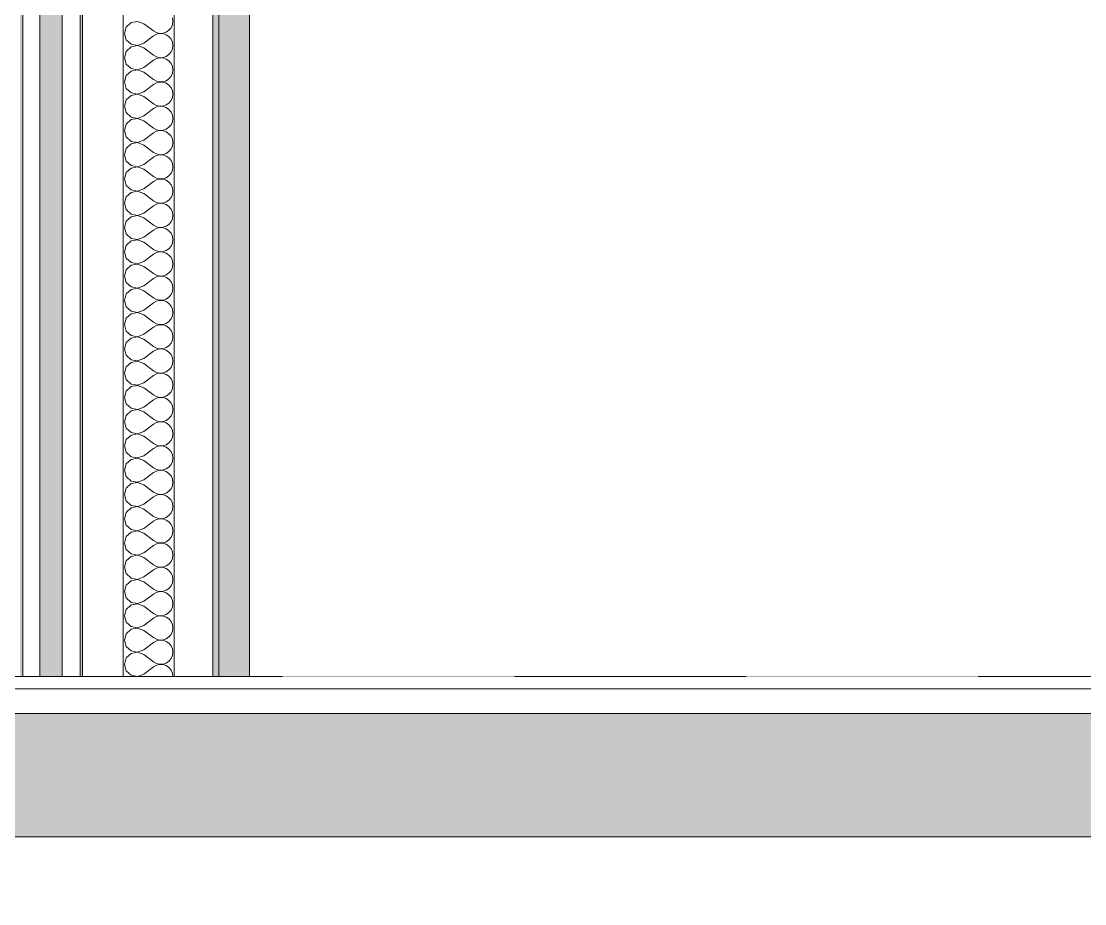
# Model space of a CAD drawing. Header units: millimetres. Extents: x -46169 to 228156, y -86316 to 18123.
# Drawn here: x 212558 to 213853, y -74706 to -73632 of the extents above; entities that cross this region are included whole.
import ezdxf

# ---------------------------------------------------------------- set-up
doc = ezdxf.new("R2010")
doc.units = ezdxf.units.MM
doc.header["$MEASUREMENT"] = 0
doc.linetypes.add('Dashed', pattern=[2822.222233, 1411.111116, -1411.111116])
doc.linetypes.add('Wipeout_Contour', pattern=[1000, 0, -1000])
for name, color, linetype, lineweight, true_color in [('0_Pen_No__105', 7, 'Continuous', 15, 0xa6a6a6), ('A-20-M_Floor_Slab_Pen_No__109', 7, 'Continuous', 15, 0xa6a6a6), ('A-20-M_Floor_Slab_Pen_No__144', 7, 'Continuous', 0, 0xc8c8c8), ('A-20-M_Floor_Slab_Pen_No__149', 7, 'Continuous', 0, 0x2a2a2a), ('New_A-25-M_Wall_Int_Pen_No__107', 7, 'Continuous', 15, 0xa6a6a6)]:
    doc.layers.add(name, color=color, linetype=linetype, lineweight=lineweight, true_color=true_color)
doc.layers.add('A-20-M_Floor_Slab', color=7, linetype='Continuous')
doc.layers.add('New_A-25-M_Wall_Int', color=7, linetype='Continuous')
for name, color, linetype, lineweight in [('A-20-M_Floor_Slab_Pen_No__146', 8, 'Continuous', 0), ('A-20-M_Floor_Slab_Pen_No__150', 7, 'Continuous', 0), ('New_A-25-M_Wall_Int_Pen_No__1', 7, 'Continuous', 13)]:
    doc.layers.add(name, color=color, linetype=linetype, lineweight=lineweight)
pattern_1 = [(0, (223698.64, -82529.25), (0, 779.423), [48.75, -401.25]), (0, (223923.64, -82139.5), (0, 779.423), [48.75, -401.25]), (60, (223698.64, -82529.25), (-675, 389.71), [48.75, -401.25]), (60, (224148.64, -82529.25), (-675, 389.71), [48.75, -401.25]), (120, (223747.4, -82529.25), (675, 389.71), [48.75, -401.25]), (120, (224197.4, -82529.25), (675, 389.71), [48.75, -401.25]), (0, (223698.64, -82454.25), (0, 150), [0, -150, 0, -225]), (45, (223773.64, -82454.25), (-106.066, 106.066), [0, -112.5, 0, -187.5])]

# ---------------------------------------------------------------- blocks, each defined once
blk = doc.blocks.new('Section Elem_549_3', base_point=(223698.6, -82529.3))
at = {"color": 254, "linetype": 'Wipeout_Contour', "lineweight": 0, "ltscale": 906319.368242}
blk.add_wipeout([(218788.3, -74444.3), (218788.3, -74429.3), (209207.6, -74429.3), (209207.6, -74444.3)], dxfattribs=at).dxf.layer = 'A-20-M_Floor_Slab'
at = {"layer": 'A-20-M_Floor_Slab_Pen_No__109', "linetype": 'Continuous'}
h = blk.add_hatch(dxfattribs=at)
h.set_pattern_fill('Lightweight_Concrete_0003', color=256, style=0, pattern_type=2)
h.set_pattern_definition(pattern_1)
h.paths.add_polyline_path([(218788.3, -74444.3), (218788.3, -74429.3), (209207.6, -74429.3), (209207.6, -74444.3)])
at = {"layer": 'A-20-M_Floor_Slab_Pen_No__144', "linetype": 'Continuous'}
blk.add_line((217846.4, -74429.3), (212836.2, -74429.3), dxfattribs=at)
at = {"color": 254, "linetype": 'Wipeout_Contour', "lineweight": 0, "ltscale": 906348.95247}
blk.add_wipeout([(218788.3, -74474.3), (218788.3, -74444.3), (209207.6, -74444.3), (209207.6, -74474.3)], dxfattribs=at).dxf.layer = 'A-20-M_Floor_Slab'
at = {"layer": 'A-20-M_Floor_Slab_Pen_No__109', "linetype": 'Continuous'}
h = blk.add_hatch(dxfattribs=at)
h.set_pattern_fill('Lightweight_Concrete_0003', color=256, style=0, pattern_type=2)
h.set_pattern_definition(pattern_1)
h.paths.add_polyline_path([(218788.3, -74474.3), (218788.3, -74444.3), (209207.6, -74444.3), (209207.6, -74474.3)])
at = {"layer": 'A-20-M_Floor_Slab_Pen_No__149', "linetype": 'Continuous'}
blk.add_line((218788.3, -74444.3), (209207.6, -74444.3), dxfattribs=at)
at = {"color": 254, "linetype": 'Wipeout_Contour', "lineweight": 0, "ltscale": 906467.406375}
blk.add_wipeout([(218788.3, -74624.3), (218788.3, -74474.3), (209207.6, -74474.3), (209207.6, -74624.3)], dxfattribs=at).dxf.layer = 'A-20-M_Floor_Slab'
at = {"layer": 'A-20-M_Floor_Slab_Pen_No__146', "linetype": 'Continuous'}
h = blk.add_hatch(dxfattribs=at)
h.set_pattern_fill('Structural_Concrete_0003', color=256, style=0, pattern_type=2)
h.set_pattern_definition([(45, (223698.64, -82529.25), (-367.423, 367.423), [50, -250]), (45, (223621, -82239.47), (-367.423, 367.423), [50, -250]), (105, (223698.64, -82529.25), (501.91, 134.486), [50, -250]), (105, (223910.8, -82317.1), (501.91, 134.486), [50, -250]), (165, (223734, -82493.9), (134.486, 501.91), [50, -250]), (165, (223946.13, -82281.76), (134.486, 501.91), [50, -250]), (45, (223663.29, -82493.89), (-70.7107, 70.7107), [0, -100, 0, -150]), (90, (223698.64, -82458.54), (-100, 0), [0, -75, 0, -125])])
h.paths.add_polyline_path([(218788.3, -74624.3), (218788.3, -74474.3), (209207.6, -74474.3), (209207.6, -74624.3)])
at = {"layer": 'A-20-M_Floor_Slab_Pen_No__149', "linetype": 'Continuous'}
blk.add_line((218788.3, -74474.3), (209207.6, -74474.3), dxfattribs=at)
at = {"color": 254, "linetype": 'Wipeout_Contour', "lineweight": 0, "ltscale": 1809190.208340118}
blk.add_wipeout([(218788.3, -75444.3), (218788.3, -74624.3), (209207.6, -74624.3), (209207.6, -75444.3), (212540.5, -75444.3), (212540.5, -74879.3), (212712.2, -74879.3), (212712.2, -75444.3)], dxfattribs=at).dxf.layer = 'A-20-M_Floor_Slab'
at = {"layer": 'A-20-M_Floor_Slab_Pen_No__150', "linetype": 'Continuous'}
blk.add_line((218788.3, -74624.3), (209207.6, -74624.3), dxfattribs=at)
blk = doc.blocks.new('*X629', base_point=(223698.6, -82529.3))
at = {"layer": 'New_A-25-M_Wall_Int_Pen_No__107', "linetype": 'Continuous'}
blk.add_hatch(color=256, dxfattribs=at).paths.add_polyline_path([(212580.9, -74429.3), (212608.2, -74429.3), (212608.2, -70589.3), (212580.9, -70589.3)])
blk = doc.blocks.new('Section Elem_567_3', base_point=(223698.6, -82529.3))
at = {"layer": 'New_A-25-M_Wall_Int_Pen_No__107', "linetype": 'Continuous', "lineweight": 0, "true_color": 0x535353}
blk.add_hatch(color=251, dxfattribs=at).paths.add_polyline_path([(212630.1, -74429.3), (212632.9, -74429.3), (212632.9, -70589.3), (212630.1, -70589.3)])
at = {"color": 254, "linetype": 'Wipeout_Contour', "lineweight": 0, "ltscale": 898601.631192}
blk.add_wipeout([(212608.2, -74429.3), (212630.1, -74429.3), (212630.1, -70589.3), (212608.2, -70589.3)], dxfattribs=at).dxf.layer = 'New_A-25-M_Wall_Int'
at = {"layer": 'New_A-25-M_Wall_Int_Pen_No__1', "linetype": 'Continuous'}
blk.add_line((212630.1, -70589.3), (212630.1, -74429.3), dxfattribs=at)
at = {"color": 254, "linetype": 'Wipeout_Contour', "lineweight": 0, "ltscale": 898508.550336}
blk.add_wipeout([(212580.9, -74429.3), (212608.2, -74429.3), (212608.2, -70589.3), (212580.9, -70589.3)], dxfattribs=at).dxf.layer = 'New_A-25-M_Wall_Int'
at = {"layer": 'New_A-25-M_Wall_Int_Pen_No__1', "linetype": 'Continuous'}
blk.add_line((212608.2, -70589.3), (212608.2, -74429.3), dxfattribs=at)
at = {"layer": 'New_A-25-M_Wall_Int'}
blk.add_blockref('*X629', (223698.6, -82529.3), dxfattribs=at)
at = {"color": 254, "linetype": 'Wipeout_Contour', "lineweight": 0, "ltscale": 898417.538878}
blk.add_wipeout([(212560.2, -74429.3), (212580.9, -74429.3), (212580.9, -70589.3), (212560.2, -70589.3)], dxfattribs=at).dxf.layer = 'New_A-25-M_Wall_Int'
at = {"layer": 'New_A-25-M_Wall_Int_Pen_No__107', "linetype": 'Continuous', "lineweight": 0, "true_color": 0x535353}
blk.add_hatch(color=251, dxfattribs=at).paths.add_polyline_path([(212556.9, -74429.3), (212560.2, -74429.3), (212560.2, -70589.3), (212556.9, -70589.3)])
at = {"layer": 'New_A-25-M_Wall_Int_Pen_No__1', "linetype": 'Continuous'}
for p, q in [((212560.2, -70589.3), (212560.2, -74429.3)), ((212580.9, -70589.3), (212580.9, -74429.3))]:
    blk.add_line(p, q, dxfattribs=at)
at = {"layer": 'New_A-25-M_Wall_Int_Pen_No__1', "linetype": 'Continuous', "flags": 128}
blk.add_lwpolyline([(212632.9, -74429.3), (212630.1, -74429.3), (212608.2, -74429.3), (212580.9, -74429.3), (212560.2, -74429.3), (212556.9, -74429.3), (212540.5, -74429.3)], dxfattribs=at)
blk = doc.blocks.new('*X654', base_point=(223698.6, -82529.3))
at = {"layer": 'New_A-25-M_Wall_Int_Pen_No__107', "linetype": 'Continuous'}
for p, q in [((212692.1, -73633.6), (212686.1, -73639)), ((212700, -73632.1), (212692.1, -73633.6)), ((212707.6, -73635), (212700, -73632.1)), ((212707.6, -73635), (212719.4, -73643.8)), ((212740.8, -73639.8), (212742.4, -73636.1)), ((212743, -73632), (212742.4, -73628)), ((212742.4, -73636.1), (212743, -73632)), ((212686.1, -73639), (212683.9, -73646.8)), ((212683.9, -73646.8), (212686.1, -73654.5)), ((212707.6, -73658.6), (212719.4, -73649.7)), ((212719.4, -73643.8), (212722.9, -73645.8)), ((212722.9, -73647.8), (212719.4, -73649.7)), ((212722.9, -73645.8), (212726.9, -73646.7)), ((212726.9, -73646.8), (212722.9, -73647.8)), ((212726.9, -73646.7), (212731, -73646.5)), ((212731, -73647), (212726.9, -73646.8)), ((212731, -73646.5), (212734.8, -73645.2)), ((212734.8, -73648.3), (212731, -73647)), ((212734.8, -73645.2), (212738.2, -73642.9)), ((212738.2, -73650.7), (212734.8, -73648.3)), ((212738.2, -73642.9), (212740.8, -73639.8)), ((212740.8, -73653.8), (212738.2, -73650.7)), ((212686.1, -73654.5), (212692.1, -73660)), ((212692.1, -73663.1), (212686.1, -73668.6)), ((212692.1, -73660), (212700, -73661.5)), ((212700, -73661.6), (212692.1, -73663.1)), ((212700, -73661.5), (212707.6, -73658.6)), ((212707.6, -73664.5), (212700, -73661.6)), ((212742.4, -73657.5), (212740.8, -73653.8)), ((212743, -73661.6), (212742.4, -73657.5)), ((212742.4, -73665.6), (212743, -73661.6)), ((212686.1, -73668.6), (212683.9, -73676.3)), ((212683.9, -73676.3), (212686.1, -73684.1)), ((212707.6, -73664.5), (212719.4, -73673.4)), ((212719.4, -73673.4), (212722.9, -73675.3)), ((212722.9, -73675.3), (212726.9, -73676.3)), ((212726.9, -73676.4), (212722.9, -73677.3)), ((212726.9, -73676.3), (212731, -73676.1)), ((212731, -73676.6), (212726.9, -73676.4)), ((212731, -73676.1), (212734.8, -73674.8)), ((212734.8, -73674.8), (212738.2, -73672.4)), ((212738.2, -73672.4), (212740.8, -73669.3)), ((212740.8, -73669.3), (212742.4, -73665.6)), ((212686.1, -73684.1), (212692.1, -73689.5)), ((212700, -73691), (212707.6, -73688.1)), ((212707.6, -73688.1), (212719.4, -73679.3)), ((212722.9, -73677.3), (212719.4, -73679.3)), ((212734.8, -73677.9), (212731, -73676.6)), ((212738.2, -73680.2), (212734.8, -73677.9)), ((212740.8, -73683.3), (212738.2, -73680.2)), ((212742.4, -73687), (212740.8, -73683.3)), ((212743, -73691.1), (212742.4, -73687)), ((212686.1, -73698.1), (212683.9, -73705.8)), ((212692.1, -73692.6), (212686.1, -73698.1)), ((212692.1, -73689.5), (212700, -73691)), ((212700, -73691.1), (212692.1, -73692.6)), ((212707.6, -73694), (212700, -73691.1)), ((212707.6, -73694), (212719.4, -73702.9)), ((212734.8, -73704.3), (212738.2, -73702)), ((212738.2, -73702), (212740.8, -73698.8)), ((212740.8, -73698.8), (212742.4, -73695.1)), ((212742.4, -73695.1), (212743, -73691.1)), ((212683.9, -73705.8), (212686.1, -73713.6)), ((212686.1, -73713.6), (212692.1, -73719)), ((212707.6, -73717.7), (212719.4, -73708.8)), ((212719.4, -73702.9), (212722.9, -73704.9)), ((212722.9, -73706.8), (212719.4, -73708.8)), ((212722.9, -73704.9), (212726.9, -73705.8)), ((212726.9, -73705.9), (212722.9, -73706.8)), ((212726.9, -73705.8), (212731, -73705.6)), ((212731, -73706.1), (212726.9, -73705.9)), ((212731, -73705.6), (212734.8, -73704.3)), ((212734.8, -73707.4), (212731, -73706.1)), ((212738.2, -73709.7), (212734.8, -73707.4)), ((212740.8, -73712.8), (212738.2, -73709.7)), ((212742.4, -73716.6), (212740.8, -73712.8)), ((212686.1, -73727.6), (212683.9, -73735.4)), ((212692.1, -73722.2), (212686.1, -73727.6)), ((212692.1, -73719), (212700, -73720.5)), ((212700, -73720.7), (212692.1, -73722.2)), ((212700, -73720.5), (212707.6, -73717.7)), ((212707.6, -73723.6), (212700, -73720.7)), ((212707.6, -73723.6), (212719.4, -73732.4)), ((212740.8, -73728.4), (212742.4, -73724.6)), ((212743, -73720.6), (212742.4, -73716.6)), ((212742.4, -73724.6), (212743, -73720.6)), ((212683.9, -73735.4), (212686.1, -73743.1)), ((212707.6, -73747.2), (212719.4, -73738.3)), ((212719.4, -73732.4), (212722.9, -73734.4)), ((212722.9, -73736.3), (212719.4, -73738.3)), ((212722.9, -73734.4), (212726.9, -73735.3)), ((212726.9, -73735.4), (212722.9, -73736.3)), ((212726.9, -73735.3), (212731, -73735.1)), ((212731, -73735.6), (212726.9, -73735.4)), ((212731, -73735.1), (212734.8, -73733.8)), ((212734.8, -73736.9), (212731, -73735.6)), ((212734.8, -73733.8), (212738.2, -73731.5)), ((212738.2, -73739.2), (212734.8, -73736.9)), ((212738.2, -73731.5), (212740.8, -73728.4)), ((212740.8, -73742.4), (212738.2, -73739.2)), ((212686.1, -73743.1), (212692.1, -73748.6)), ((212692.1, -73751.7), (212686.1, -73757.1)), ((212692.1, -73748.6), (212700, -73750.1)), ((212700, -73750.2), (212692.1, -73751.7)), ((212700, -73750.1), (212707.6, -73747.2)), ((212707.6, -73753.1), (212700, -73750.2)), ((212707.6, -73753.1), (212719.4, -73761.9)), ((212742.4, -73746.1), (212740.8, -73742.4)), ((212740.8, -73757.9), (212742.4, -73754.2)), ((212743, -73750.1), (212742.4, -73746.1)), ((212742.4, -73754.2), (212743, -73750.1)), ((212686.1, -73757.1), (212683.9, -73764.9)), ((212683.9, -73764.9), (212686.1, -73772.7)), ((212719.4, -73761.9), (212722.9, -73763.9)), ((212722.9, -73765.9), (212719.4, -73767.8)), ((212722.9, -73763.9), (212726.9, -73764.8)), ((212726.9, -73765), (212722.9, -73765.9)), ((212726.9, -73764.8), (212731, -73764.6)), ((212731, -73765.2), (212726.9, -73765)), ((212731, -73764.6), (212734.8, -73763.3)), ((212734.8, -73766.5), (212731, -73765.2)), ((212734.8, -73763.3), (212738.2, -73761)), ((212738.2, -73768.8), (212734.8, -73766.5)), ((212738.2, -73761), (212740.8, -73757.9)), ((212686.1, -73772.7), (212692.1, -73778.1)), ((212692.1, -73778.1), (212700, -73779.6)), ((212700, -73779.7), (212692.1, -73781.2)), ((212700, -73779.6), (212707.6, -73776.7)), ((212707.6, -73782.6), (212700, -73779.7)), ((212707.6, -73776.7), (212719.4, -73767.8)), ((212740.8, -73771.9), (212738.2, -73768.8)), ((212742.4, -73775.6), (212740.8, -73771.9)), ((212743, -73779.7), (212742.4, -73775.6)), ((212742.4, -73783.7), (212743, -73779.7)), ((212686.1, -73786.7), (212683.9, -73794.4)), ((212692.1, -73781.2), (212686.1, -73786.7)), ((212707.6, -73782.6), (212719.4, -73791.5)), ((212719.4, -73791.5), (212722.9, -73793.4)), ((212731, -73794.2), (212734.8, -73792.9)), ((212734.8, -73792.9), (212738.2, -73790.6)), ((212738.2, -73790.6), (212740.8, -73787.4)), ((212740.8, -73787.4), (212742.4, -73783.7)), ((212683.9, -73794.4), (212686.1, -73802.2)), ((212686.1, -73802.2), (212692.1, -73807.6)), ((212707.6, -73806.2), (212719.4, -73797.4)), ((212722.9, -73795.4), (212719.4, -73797.4)), ((212722.9, -73793.4), (212726.9, -73794.4)), ((212726.9, -73794.5), (212722.9, -73795.4)), ((212726.9, -73794.4), (212731, -73794.2)), ((212731, -73794.7), (212726.9, -73794.5)), ((212734.8, -73796), (212731, -73794.7)), ((212738.2, -73798.3), (212734.8, -73796)), ((212740.8, -73801.4), (212738.2, -73798.3)), ((212742.4, -73805.2), (212740.8, -73801.4)), ((212743, -73809.2), (212742.4, -73805.2)), ((212686.1, -73816.2), (212683.9, -73823.9)), ((212692.1, -73810.7), (212686.1, -73816.2)), ((212692.1, -73807.6), (212700, -73809.1)), ((212700, -73809.2), (212692.1, -73810.7)), ((212700, -73809.1), (212707.6, -73806.2)), ((212707.6, -73812.1), (212700, -73809.2)), ((212707.6, -73812.1), (212719.4, -73821)), ((212738.2, -73820.1), (212740.8, -73816.9)), ((212740.8, -73816.9), (212742.4, -73813.2)), ((212742.4, -73813.2), (212743, -73809.2)), ((212683.9, -73823.9), (212686.1, -73831.7)), ((212686.1, -73831.7), (212692.1, -73837.2)), ((212707.6, -73835.8), (212719.4, -73826.9)), ((212719.4, -73821), (212722.9, -73823)), ((212722.9, -73824.9), (212719.4, -73826.9)), ((212722.9, -73823), (212726.9, -73823.9)), ((212726.9, -73824), (212722.9, -73824.9)), ((212726.9, -73823.9), (212731, -73823.7)), ((212731, -73824.2), (212726.9, -73824)), ((212731, -73823.7), (212734.8, -73822.4)), ((212734.8, -73825.5), (212731, -73824.2)), ((212734.8, -73822.4), (212738.2, -73820.1)), ((212738.2, -73827.8), (212734.8, -73825.5)), ((212740.8, -73830.9), (212738.2, -73827.8)), ((212742.4, -73834.7), (212740.8, -73830.9)), ((212692.1, -73840.3), (212686.1, -73845.7)), ((212692.1, -73837.2), (212700, -73838.7)), ((212700, -73838.8), (212692.1, -73840.3)), ((212700, -73838.7), (212707.6, -73835.8)), ((212707.6, -73841.7), (212700, -73838.8)), ((212707.6, -73841.7), (212719.4, -73850.5)), ((212740.8, -73846.5), (212742.4, -73842.7)), ((212743, -73838.7), (212742.4, -73834.7)), ((212742.4, -73842.7), (212743, -73838.7)), ((212686.1, -73845.7), (212683.9, -73853.5)), ((212683.9, -73853.5), (212686.1, -73861.2)), ((212707.6, -73865.3), (212719.4, -73856.4)), ((212719.4, -73850.5), (212722.9, -73852.5)), ((212722.9, -73854.5), (212719.4, -73856.4)), ((212722.9, -73852.5), (212726.9, -73853.4)), ((212726.9, -73853.5), (212722.9, -73854.5)), ((212726.9, -73853.4), (212731, -73853.2)), ((212731, -73853.7), (212726.9, -73853.5)), ((212731, -73853.2), (212734.8, -73851.9)), ((212734.8, -73855), (212731, -73853.7)), ((212734.8, -73851.9), (212738.2, -73849.6)), ((212738.2, -73857.3), (212734.8, -73855)), ((212738.2, -73849.6), (212740.8, -73846.5)), ((212740.8, -73860.5), (212738.2, -73857.3)), ((212686.1, -73861.2), (212692.1, -73866.7)), ((212692.1, -73869.8), (212686.1, -73875.2)), ((212692.1, -73866.7), (212700, -73868.2)), ((212700, -73868.3), (212692.1, -73869.8)), ((212700, -73868.2), (212707.6, -73865.3)), ((212707.6, -73871.2), (212700, -73868.3)), ((212742.4, -73864.2), (212740.8, -73860.5)), ((212743, -73868.2), (212742.4, -73864.2)), ((212742.4, -73872.3), (212743, -73868.2)), ((212686.1, -73875.2), (212683.9, -73883)), ((212683.9, -73883), (212686.1, -73890.8)), ((212707.6, -73871.2), (212719.4, -73880)), ((212719.4, -73880), (212722.9, -73882)), ((212722.9, -73882), (212726.9, -73882.9)), ((212726.9, -73883.1), (212722.9, -73884)), ((212726.9, -73882.9), (212731, -73882.7)), ((212731, -73883.3), (212726.9, -73883.1)), ((212731, -73882.7), (212734.8, -73881.4)), ((212734.8, -73884.6), (212731, -73883.3)), ((212734.8, -73881.4), (212738.2, -73879.1)), ((212738.2, -73879.1), (212740.8, -73876)), ((212740.8, -73876), (212742.4, -73872.3)), ((212686.1, -73890.8), (212692.1, -73896.2)), ((212692.1, -73896.2), (212700, -73897.7)), ((212700, -73897.7), (212707.6, -73894.8)), ((212707.6, -73894.8), (212719.4, -73886)), ((212722.9, -73884), (212719.4, -73886)), ((212738.2, -73886.9), (212734.8, -73884.6)), ((212740.8, -73890), (212738.2, -73886.9)), ((212742.4, -73893.7), (212740.8, -73890)), ((212743, -73897.8), (212742.4, -73893.7)), ((212686.1, -73904.8), (212683.9, -73912.5)), ((212692.1, -73899.3), (212686.1, -73904.8)), ((212700, -73897.8), (212692.1, -73899.3)), ((212707.6, -73900.7), (212700, -73897.8)), ((212707.6, -73900.7), (212719.4, -73909.6)), ((212734.8, -73911), (212738.2, -73908.7)), ((212738.2, -73908.7), (212740.8, -73905.5)), ((212740.8, -73905.5), (212742.4, -73901.8)), ((212742.4, -73901.8), (212743, -73897.8)), ((212683.9, -73912.5), (212686.1, -73920.3)), ((212686.1, -73920.3), (212692.1, -73925.7)), ((212707.6, -73924.3), (212719.4, -73915.5)), ((212719.4, -73909.6), (212722.9, -73911.5)), ((212722.9, -73913.5), (212719.4, -73915.5)), ((212722.9, -73911.5), (212726.9, -73912.5)), ((212726.9, -73912.6), (212722.9, -73913.5)), ((212726.9, -73912.5), (212731, -73912.3)), ((212731, -73912.8), (212726.9, -73912.6)), ((212731, -73912.3), (212734.8, -73911)), ((212734.8, -73914.1), (212731, -73912.8)), ((212738.2, -73916.4), (212734.8, -73914.1)), ((212740.8, -73919.5), (212738.2, -73916.4)), ((212742.4, -73923.3), (212740.8, -73919.5)), ((212686.1, -73934.3), (212683.9, -73942.1)), ((212692.1, -73928.9), (212686.1, -73934.3)), ((212692.1, -73925.7), (212700, -73927.2)), ((212700, -73927.4), (212692.1, -73928.9)), ((212700, -73927.2), (212707.6, -73924.3)), ((212707.6, -73930.2), (212700, -73927.4)), ((212707.6, -73930.2), (212719.4, -73939.1)), ((212738.2, -73938.2), (212740.8, -73935.1)), ((212740.8, -73935.1), (212742.4, -73931.3)), ((212743, -73927.3), (212742.4, -73923.3)), ((212742.4, -73931.3), (212743, -73927.3)), ((212683.9, -73942.1), (212686.1, -73949.8)), ((212707.6, -73953.9), (212719.4, -73945)), ((212719.4, -73939.1), (212722.9, -73941.1)), ((212722.9, -73943), (212719.4, -73945)), ((212722.9, -73941.1), (212726.9, -73942)), ((212726.9, -73942.1), (212722.9, -73943)), ((212726.9, -73942), (212731, -73941.8)), ((212731, -73942.3), (212726.9, -73942.1)), ((212731, -73941.8), (212734.8, -73940.5)), ((212734.8, -73943.6), (212731, -73942.3)), ((212734.8, -73940.5), (212738.2, -73938.2)), ((212738.2, -73945.9), (212734.8, -73943.6)), ((212740.8, -73949.1), (212738.2, -73945.9)), ((212686.1, -73949.8), (212692.1, -73955.3)), ((212692.1, -73958.4), (212686.1, -73963.8)), ((212692.1, -73955.3), (212700, -73956.8)), ((212700, -73956.9), (212692.1, -73958.4)), ((212700, -73956.8), (212707.6, -73953.9)), ((212707.6, -73959.8), (212700, -73956.9)), ((212707.6, -73959.8), (212719.4, -73968.6)), ((212742.4, -73952.8), (212740.8, -73949.1)), ((212740.8, -73964.6), (212742.4, -73960.9)), ((212743, -73956.8), (212742.4, -73952.8)), ((212742.4, -73960.9), (212743, -73956.8)), ((212686.1, -73963.8), (212683.9, -73971.6)), ((212683.9, -73971.6), (212686.1, -73979.3)), ((212719.4, -73968.6), (212722.9, -73970.6)), ((212722.9, -73972.6), (212719.4, -73974.5)), ((212722.9, -73970.6), (212726.9, -73971.5)), ((212726.9, -73971.6), (212722.9, -73972.6)), ((212726.9, -73971.5), (212731, -73971.3)), ((212731, -73971.8), (212726.9, -73971.6)), ((212731, -73971.3), (212734.8, -73970)), ((212734.8, -73973.1), (212731, -73971.8)), ((212734.8, -73970), (212738.2, -73967.7)), ((212738.2, -73975.4), (212734.8, -73973.1)), ((212738.2, -73967.7), (212740.8, -73964.6)), ((212686.1, -73979.3), (212692.1, -73984.8)), ((212692.1, -73984.8), (212700, -73986.3)), ((212700, -73986.4), (212692.1, -73987.9)), ((212700, -73986.3), (212707.6, -73983.4)), ((212707.6, -73989.3), (212700, -73986.4)), ((212707.6, -73983.4), (212719.4, -73974.5)), ((212740.8, -73978.6), (212738.2, -73975.4)), ((212742.4, -73982.3), (212740.8, -73978.6)), ((212743, -73986.3), (212742.4, -73982.3)), ((212742.4, -73990.4), (212743, -73986.3)), ((212686.1, -73993.3), (212683.9, -74001.1)), ((212692.1, -73987.9), (212686.1, -73993.3)), ((212707.6, -73989.3), (212719.4, -73998.2)), ((212719.4, -73998.2), (212722.9, -74000.1)), ((212722.9, -74000.1), (212726.9, -74001.1)), ((212731, -74000.9), (212734.8, -73999.6)), ((212734.8, -73999.6), (212738.2, -73997.2)), ((212738.2, -73997.2), (212740.8, -73994.1)), ((212740.8, -73994.1), (212742.4, -73990.4)), ((212683.9, -74001.1), (212686.1, -74008.9)), ((212686.1, -74008.9), (212692.1, -74014.3)), ((212700, -74015.8), (212707.6, -74012.9)), ((212707.6, -74012.9), (212719.4, -74004.1)), ((212722.9, -74002.1), (212719.4, -74004.1)), ((212726.9, -74001.2), (212722.9, -74002.1)), ((212726.9, -74001.1), (212731, -74000.9)), ((212731, -74001.4), (212726.9, -74001.2)), ((212734.8, -74002.7), (212731, -74001.4)), ((212738.2, -74005), (212734.8, -74002.7)), ((212740.8, -74008.1), (212738.2, -74005)), ((212742.4, -74011.8), (212740.8, -74008.1)), ((212743, -74015.9), (212742.4, -74011.8)), ((212686.1, -74022.9), (212683.9, -74030.6)), ((212692.1, -74017.4), (212686.1, -74022.9)), ((212692.1, -74014.3), (212700, -74015.8)), ((212700, -74015.9), (212692.1, -74017.4)), ((212707.6, -74018.8), (212700, -74015.9)), ((212707.6, -74018.8), (212719.4, -74027.7)), ((212738.2, -74026.8), (212740.8, -74023.6)), ((212740.8, -74023.6), (212742.4, -74019.9)), ((212742.4, -74019.9), (212743, -74015.9)), ((212683.9, -74030.6), (212686.1, -74038.4)), ((212686.1, -74038.4), (212692.1, -74043.8)), ((212707.6, -74042.4), (212719.4, -74033.6)), ((212719.4, -74027.7), (212722.9, -74029.7)), ((212722.9, -74031.6), (212719.4, -74033.6)), ((212722.9, -74029.7), (212726.9, -74030.6)), ((212726.9, -74030.7), (212722.9, -74031.6)), ((212726.9, -74030.6), (212731, -74030.4)), ((212731, -74030.9), (212726.9, -74030.7)), ((212731, -74030.4), (212734.8, -74029.1)), ((212734.8, -74032.2), (212731, -74030.9)), ((212734.8, -74029.1), (212738.2, -74026.8)), ((212738.2, -74034.5), (212734.8, -74032.2)), ((212740.8, -74037.6), (212738.2, -74034.5)), ((212742.4, -74041.4), (212740.8, -74037.6)), ((212692.1, -74047), (212686.1, -74052.4)), ((212692.1, -74043.8), (212700, -74045.3)), ((212700, -74045.5), (212692.1, -74047)), ((212700, -74045.3), (212707.6, -74042.4)), ((212707.6, -74048.4), (212700, -74045.5)), ((212707.6, -74048.4), (212719.4, -74057.2)), ((212740.8, -74053.2), (212742.4, -74049.4)), ((212743, -74045.4), (212742.4, -74041.4)), ((212742.4, -74049.4), (212743, -74045.4)), ((212686.1, -74052.4), (212683.9, -74060.2)), ((212683.9, -74060.2), (212686.1, -74067.9)), ((212707.6, -74072), (212719.4, -74063.1)), ((212719.4, -74057.2), (212722.9, -74059.2)), ((212722.9, -74061.1), (212719.4, -74063.1)), ((212722.9, -74059.2), (212726.9, -74060.1)), ((212726.9, -74060.2), (212722.9, -74061.1)), ((212726.9, -74060.1), (212731, -74059.9)), ((212731, -74060.4), (212726.9, -74060.2)), ((212731, -74059.9), (212734.8, -74058.6)), ((212734.8, -74061.7), (212731, -74060.4)), ((212734.8, -74058.6), (212738.2, -74056.3)), ((212738.2, -74064), (212734.8, -74061.7)), ((212738.2, -74056.3), (212740.8, -74053.2)), ((212740.8, -74067.2), (212738.2, -74064)), ((212686.1, -74067.9), (212692.1, -74073.4)), ((212692.1, -74076.5), (212686.1, -74081.9)), ((212692.1, -74073.4), (212700, -74074.9)), ((212700, -74075), (212692.1, -74076.5)), ((212700, -74074.9), (212707.6, -74072)), ((212707.6, -74077.9), (212700, -74075)), ((212742.4, -74070.9), (212740.8, -74067.2)), ((212743, -74074.9), (212742.4, -74070.9)), ((212742.4, -74079), (212743, -74074.9)), ((212686.1, -74081.9), (212683.9, -74089.7)), ((212683.9, -74089.7), (212686.1, -74097.5)), ((212707.6, -74077.9), (212719.4, -74086.7)), ((212719.4, -74086.7), (212722.9, -74088.7)), ((212722.9, -74090.7), (212719.4, -74092.6)), ((212722.9, -74088.7), (212726.9, -74089.6)), ((212726.9, -74089.8), (212722.9, -74090.7)), ((212726.9, -74089.6), (212731, -74089.4)), ((212731, -74089.9), (212726.9, -74089.8)), ((212731, -74089.4), (212734.8, -74088.1)), ((212734.8, -74091.2), (212731, -74089.9)), ((212734.8, -74088.1), (212738.2, -74085.8)), ((212738.2, -74085.8), (212740.8, -74082.7)), ((212740.8, -74082.7), (212742.4, -74079)), ((212686.1, -74097.5), (212692.1, -74102.9)), ((212692.1, -74102.9), (212700, -74104.4)), ((212700, -74104.4), (212707.6, -74101.5)), ((212707.6, -74101.5), (212719.4, -74092.6)), ((212738.2, -74093.6), (212734.8, -74091.2)), ((212740.8, -74096.7), (212738.2, -74093.6)), ((212742.4, -74100.4), (212740.8, -74096.7)), ((212743, -74104.5), (212742.4, -74100.4)), ((212686.1, -74111.5), (212683.9, -74119.2)), ((212692.1, -74106), (212686.1, -74111.5)), ((212700, -74104.5), (212692.1, -74106)), ((212707.6, -74107.4), (212700, -74104.5)), ((212707.6, -74107.4), (212719.4, -74116.3)), ((212719.4, -74116.3), (212722.9, -74118.2)), ((212734.8, -74117.7), (212738.2, -74115.4)), ((212738.2, -74115.4), (212740.8, -74112.2)), ((212740.8, -74112.2), (212742.4, -74108.5)), ((212742.4, -74108.5), (212743, -74104.5)), ((212683.9, -74119.2), (212686.1, -74127)), ((212686.1, -74127), (212692.1, -74132.4)), ((212707.6, -74131), (212719.4, -74122.2)), ((212722.9, -74120.2), (212719.4, -74122.2)), ((212722.9, -74118.2), (212726.9, -74119.2)), ((212726.9, -74119.3), (212722.9, -74120.2)), ((212726.9, -74119.2), (212731, -74119)), ((212731, -74119.5), (212726.9, -74119.3)), ((212731, -74119), (212734.8, -74117.7)), ((212734.8, -74120.8), (212731, -74119.5)), ((212738.2, -74123.1), (212734.8, -74120.8)), ((212740.8, -74126.2), (212738.2, -74123.1)), ((212742.4, -74129.9), (212740.8, -74126.2)), ((212686.1, -74141), (212683.9, -74148.7)), ((212692.1, -74135.5), (212686.1, -74141)), ((212692.1, -74132.4), (212700, -74133.9)), ((212700, -74134), (212692.1, -74135.5)), ((212700, -74133.9), (212707.6, -74131)), ((212707.6, -74136.9), (212700, -74134)), ((212707.6, -74136.9), (212719.4, -74145.8)), ((212738.2, -74144.9), (212740.8, -74141.7)), ((212740.8, -74141.7), (212742.4, -74138)), ((212743, -74134), (212742.4, -74129.9)), ((212742.4, -74138), (212743, -74134)), ((212683.9, -74148.7), (212686.1, -74156.5)), ((212707.6, -74160.6), (212719.4, -74151.7)), ((212719.4, -74145.8), (212722.9, -74147.8)), ((212722.9, -74149.7), (212719.4, -74151.7)), ((212722.9, -74147.8), (212726.9, -74148.7)), ((212726.9, -74148.8), (212722.9, -74149.7)), ((212726.9, -74148.7), (212731, -74148.5)), ((212731, -74149), (212726.9, -74148.8)), ((212731, -74148.5), (212734.8, -74147.2)), ((212734.8, -74150.3), (212731, -74149)), ((212734.8, -74147.2), (212738.2, -74144.9)), ((212738.2, -74152.6), (212734.8, -74150.3)), ((212740.8, -74155.7), (212738.2, -74152.6)), ((212686.1, -74156.5), (212692.1, -74161.9)), ((212692.1, -74165.1), (212686.1, -74170.5)), ((212692.1, -74161.9), (212700, -74163.4)), ((212700, -74163.6), (212692.1, -74165.1)), ((212700, -74163.4), (212707.6, -74160.6)), ((212707.6, -74166.5), (212700, -74163.6)), ((212707.6, -74166.5), (212719.4, -74175.3)), ((212742.4, -74159.5), (212740.8, -74155.7)), ((212740.8, -74171.3), (212742.4, -74167.5)), ((212743, -74163.5), (212742.4, -74159.5)), ((212742.4, -74167.5), (212743, -74163.5)), ((212686.1, -74170.5), (212683.9, -74178.3)), ((212683.9, -74178.3), (212686.1, -74186)), ((212707.6, -74190.1), (212719.4, -74181.2)), ((212719.4, -74175.3), (212722.9, -74177.3)), ((212722.9, -74179.3), (212719.4, -74181.2)), ((212722.9, -74177.3), (212726.9, -74178.2)), ((212726.9, -74178.3), (212722.9, -74179.3)), ((212726.9, -74178.2), (212731, -74178)), ((212731, -74178.5), (212726.9, -74178.3)), ((212731, -74178), (212734.8, -74176.7)), ((212734.8, -74179.8), (212731, -74178.5)), ((212734.8, -74176.7), (212738.2, -74174.4)), ((212738.2, -74182.1), (212734.8, -74179.8)), ((212738.2, -74174.4), (212740.8, -74171.3)), ((212686.1, -74186), (212692.1, -74191.5)), ((212692.1, -74191.5), (212700, -74193)), ((212700, -74193.1), (212692.1, -74194.6)), ((212700, -74193), (212707.6, -74190.1)), ((212707.6, -74196), (212700, -74193.1)), ((212740.8, -74185.3), (212738.2, -74182.1)), ((212742.4, -74189), (212740.8, -74185.3)), ((212743, -74193), (212742.4, -74189)), ((212742.4, -74197.1), (212743, -74193)), ((212686.1, -74200), (212683.9, -74207.8)), ((212692.1, -74194.6), (212686.1, -74200)), ((212707.6, -74196), (212719.4, -74204.8)), ((212719.4, -74204.8), (212722.9, -74206.8)), ((212722.9, -74206.8), (212726.9, -74207.7)), ((212731, -74207.5), (212734.8, -74206.2)), ((212734.8, -74206.2), (212738.2, -74203.9)), ((212738.2, -74203.9), (212740.8, -74200.8)), ((212740.8, -74200.8), (212742.4, -74197.1)), ((212683.9, -74207.8), (212686.1, -74215.6)), ((212686.1, -74215.6), (212692.1, -74221)), ((212700, -74222.5), (212707.6, -74219.6)), ((212707.6, -74219.6), (212719.4, -74210.8)), ((212722.9, -74208.8), (212719.4, -74210.8)), ((212726.9, -74207.9), (212722.9, -74208.8)), ((212726.9, -74207.7), (212731, -74207.5)), ((212731, -74208.1), (212726.9, -74207.9)), ((212734.8, -74209.4), (212731, -74208.1)), ((212738.2, -74211.7), (212734.8, -74209.4)), ((212740.8, -74214.8), (212738.2, -74211.7)), ((212742.4, -74218.5), (212740.8, -74214.8)), ((212743, -74222.6), (212742.4, -74218.5)), ((212686.1, -74229.6), (212683.9, -74237.3)), ((212692.1, -74224.1), (212686.1, -74229.6)), ((212692.1, -74221), (212700, -74222.5)), ((212700, -74222.6), (212692.1, -74224.1)), ((212707.6, -74225.5), (212700, -74222.6)), ((212707.6, -74225.5), (212719.4, -74234.4)), ((212738.2, -74233.5), (212740.8, -74230.3)), ((212740.8, -74230.3), (212742.4, -74226.6)), ((212742.4, -74226.6), (212743, -74222.6)), ((212683.9, -74237.3), (212686.1, -74245.1)), ((212686.1, -74245.1), (212692.1, -74250.5)), ((212707.6, -74249.1), (212719.4, -74240.3)), ((212719.4, -74234.4), (212722.9, -74236.3)), ((212722.9, -74238.3), (212719.4, -74240.3)), ((212722.9, -74236.3), (212726.9, -74237.3)), ((212726.9, -74237.4), (212722.9, -74238.3)), ((212726.9, -74237.3), (212731, -74237.1)), ((212731, -74237.6), (212726.9, -74237.4)), ((212731, -74237.1), (212734.8, -74235.8)), ((212734.8, -74238.9), (212731, -74237.6)), ((212734.8, -74235.8), (212738.2, -74233.5)), ((212738.2, -74241.2), (212734.8, -74238.9)), ((212740.8, -74244.3), (212738.2, -74241.2)), ((212742.4, -74248.1), (212740.8, -74244.3)), ((212692.1, -74253.6), (212686.1, -74259.1)), ((212692.1, -74250.5), (212700, -74252)), ((212700, -74252.1), (212692.1, -74253.6)), ((212700, -74252), (212707.6, -74249.1)), ((212707.6, -74255), (212700, -74252.1)), ((212707.6, -74255), (212719.4, -74263.9)), ((212740.8, -74259.9), (212742.4, -74256.1)), ((212743, -74252.1), (212742.4, -74248.1)), ((212742.4, -74256.1), (212743, -74252.1)), ((212686.1, -74259.1), (212683.9, -74266.9)), ((212683.9, -74266.9), (212686.1, -74274.6)), ((212707.6, -74278.7), (212719.4, -74269.8)), ((212719.4, -74263.9), (212722.9, -74265.9)), ((212722.9, -74267.8), (212719.4, -74269.8)), ((212722.9, -74265.9), (212726.9, -74266.8)), ((212726.9, -74266.9), (212722.9, -74267.8)), ((212726.9, -74266.8), (212731, -74266.6)), ((212731, -74267.1), (212726.9, -74266.9)), ((212731, -74266.6), (212734.8, -74265.3)), ((212734.8, -74268.4), (212731, -74267.1)), ((212734.8, -74265.3), (212738.2, -74263)), ((212738.2, -74270.7), (212734.8, -74268.4)), ((212738.2, -74263), (212740.8, -74259.9)), ((212740.8, -74273.9), (212738.2, -74270.7)), ((212686.1, -74274.6), (212692.1, -74280.1)), ((212692.1, -74283.2), (212686.1, -74288.6)), ((212692.1, -74280.1), (212700, -74281.6)), ((212700, -74281.7), (212692.1, -74283.2)), ((212700, -74281.6), (212707.6, -74278.7)), ((212707.6, -74284.6), (212700, -74281.7)), ((212707.6, -74284.6), (212719.4, -74293.4)), ((212742.4, -74277.6), (212740.8, -74273.9)), ((212743, -74281.6), (212742.4, -74277.6)), ((212742.4, -74285.6), (212743, -74281.6)), ((212686.1, -74288.6), (212683.9, -74296.4)), ((212683.9, -74296.4), (212686.1, -74304.1)), ((212719.4, -74293.4), (212722.9, -74295.4)), ((212722.9, -74297.4), (212719.4, -74299.3)), ((212722.9, -74295.4), (212726.9, -74296.3)), ((212726.9, -74296.4), (212722.9, -74297.4)), ((212726.9, -74296.3), (212731, -74296.1)), ((212731, -74296.6), (212726.9, -74296.4)), ((212731, -74296.1), (212734.8, -74294.8)), ((212734.8, -74297.9), (212731, -74296.6)), ((212734.8, -74294.8), (212738.2, -74292.5)), ((212738.2, -74292.5), (212740.8, -74289.4)), ((212740.8, -74289.4), (212742.4, -74285.6)), ((212686.1, -74304.1), (212692.1, -74309.6)), ((212692.1, -74309.6), (212700, -74311.1)), ((212700, -74311.1), (212707.6, -74308.2)), ((212707.6, -74308.2), (212719.4, -74299.3)), ((212738.2, -74300.2), (212734.8, -74297.9)), ((212740.8, -74303.4), (212738.2, -74300.2)), ((212742.4, -74307.1), (212740.8, -74303.4)), ((212743, -74311.1), (212742.4, -74307.1)), ((212686.1, -74318.1), (212683.9, -74325.9)), ((212692.1, -74312.7), (212686.1, -74318.1)), ((212700, -74311.2), (212692.1, -74312.7)), ((212707.6, -74314.1), (212700, -74311.2)), ((212707.6, -74314.1), (212719.4, -74323)), ((212719.4, -74323), (212722.9, -74324.9)), ((212734.8, -74324.3), (212738.2, -74322)), ((212738.2, -74322), (212740.8, -74318.9)), ((212740.8, -74318.9), (212742.4, -74315.2)), ((212742.4, -74315.2), (212743, -74311.1)), ((212683.9, -74325.9), (212686.1, -74333.7)), ((212686.1, -74333.7), (212692.1, -74339.1)), ((212707.6, -74337.7), (212719.4, -74328.9)), ((212722.9, -74326.9), (212719.4, -74328.9)), ((212722.9, -74324.9), (212726.9, -74325.8)), ((212726.9, -74326), (212722.9, -74326.9)), ((212726.9, -74325.8), (212731, -74325.6)), ((212731, -74326.2), (212726.9, -74326)), ((212731, -74325.6), (212734.8, -74324.3)), ((212734.8, -74327.5), (212731, -74326.2)), ((212738.2, -74329.8), (212734.8, -74327.5)), ((212740.8, -74332.9), (212738.2, -74329.8)), ((212742.4, -74336.6), (212740.8, -74332.9)), ((212743, -74340.7), (212742.4, -74336.6)), ((212686.1, -74347.7), (212683.9, -74355.4)), ((212692.1, -74342.2), (212686.1, -74347.7)), ((212692.1, -74339.1), (212700, -74340.6)), ((212700, -74340.7), (212692.1, -74342.2)), ((212700, -74340.6), (212707.6, -74337.7)), ((212707.6, -74343.6), (212700, -74340.7)), ((212707.6, -74343.6), (212719.4, -74352.5)), ((212738.2, -74351.6), (212740.8, -74348.4)), ((212740.8, -74348.4), (212742.4, -74344.7)), ((212742.4, -74344.7), (212743, -74340.7)), ((212683.9, -74355.4), (212686.1, -74363.2)), ((212707.6, -74367.2), (212719.4, -74358.4)), ((212719.4, -74352.5), (212722.9, -74354.5)), ((212722.9, -74356.4), (212719.4, -74358.4)), ((212722.9, -74354.5), (212726.9, -74355.4)), ((212726.9, -74355.5), (212722.9, -74356.4)), ((212726.9, -74355.4), (212731, -74355.2)), ((212731, -74355.7), (212726.9, -74355.5)), ((212731, -74355.2), (212734.8, -74353.9)), ((212734.8, -74357), (212731, -74355.7)), ((212734.8, -74353.9), (212738.2, -74351.6)), ((212738.2, -74359.3), (212734.8, -74357)), ((212740.8, -74362.4), (212738.2, -74359.3)), ((212742.4, -74366.2), (212740.8, -74362.4)), ((212686.1, -74363.2), (212692.1, -74368.6)), ((212692.1, -74371.8), (212686.1, -74377.2)), ((212692.1, -74368.6), (212700, -74370.1)), ((212700, -74370.3), (212692.1, -74371.8)), ((212700, -74370.1), (212707.6, -74367.2)), ((212707.6, -74373.1), (212700, -74370.3)), ((212707.6, -74373.1), (212719.4, -74382)), ((212740.8, -74378), (212742.4, -74374.2)), ((212743, -74370.2), (212742.4, -74366.2)), ((212742.4, -74374.2), (212743, -74370.2)), ((212686.1, -74377.2), (212683.9, -74385)), ((212683.9, -74385), (212686.1, -74392.7)), ((212707.6, -74396.8), (212719.4, -74387.9)), ((212719.4, -74382), (212722.9, -74384)), ((212722.9, -74385.9), (212719.4, -74387.9)), ((212722.9, -74384), (212726.9, -74384.9)), ((212726.9, -74385), (212722.9, -74385.9)), ((212726.9, -74384.9), (212731, -74384.7)), ((212731, -74385.2), (212726.9, -74385)), ((212731, -74384.7), (212734.8, -74383.4)), ((212734.8, -74386.5), (212731, -74385.2)), ((212734.8, -74383.4), (212738.2, -74381.1)), ((212738.2, -74388.8), (212734.8, -74386.5)), ((212738.2, -74381.1), (212740.8, -74378)), ((212686.1, -74392.7), (212692.1, -74398.2)), ((212692.1, -74401.3), (212686.1, -74406.7)), ((212692.1, -74398.2), (212700, -74399.7)), ((212700, -74399.8), (212692.1, -74401.3)), ((212700, -74399.7), (212707.6, -74396.8)), ((212707.6, -74402.7), (212700, -74399.8)), ((212740.8, -74392), (212738.2, -74388.8)), ((212742.4, -74395.7), (212740.8, -74392)), ((212743, -74399.7), (212742.4, -74395.7)), ((212742.4, -74403.8), (212743, -74399.7)), ((212686.1, -74406.7), (212683.9, -74414.5)), ((212707.6, -74402.7), (212719.4, -74411.5)), ((212719.4, -74411.5), (212722.9, -74413.5)), ((212722.9, -74413.5), (212726.9, -74414.4)), ((212726.9, -74414.4), (212731, -74414.2)), ((212731, -74414.2), (212734.8, -74412.9)), ((212734.8, -74412.9), (212738.2, -74410.6)), ((212738.2, -74410.6), (212740.8, -74407.5)), ((212740.8, -74407.5), (212742.4, -74403.8)), ((212683.9, -74414.5), (212686.1, -74422.2)), ((212686.1, -74422.2), (212692.1, -74427.7)), ((212700, -74429.2), (212707.6, -74426.3)), ((212707.6, -74426.3), (212719.4, -74417.4)), ((212722.9, -74415.5), (212719.4, -74417.4)), ((212726.9, -74414.5), (212722.9, -74415.5)), ((212731, -74414.7), (212726.9, -74414.5)), ((212734.8, -74416), (212731, -74414.7)), ((212738.2, -74418.4), (212734.8, -74416)), ((212740.8, -74421.5), (212738.2, -74418.4)), ((212742.4, -74425.2), (212740.8, -74421.5)), ((212743, -74429.3), (212742.4, -74425.2)), ((212692.1, -74427.7), (212700, -74429.2))]:
    blk.add_line(p, q, dxfattribs=at)
blk = doc.blocks.new('Section Elem_587_3', base_point=(223698.6, -82529.3))
at = {"layer": 'New_A-25-M_Wall_Int_Pen_No__1', "linetype": 'Continuous'}
blk.add_line((212799, -70584.3), (212799, -74429.3), dxfattribs=at)
at = {"color": 254, "linetype": 'Wipeout_Contour', "lineweight": 0, "ltscale": 1122788.225432382}
blk.add_wipeout([(212632.9, -70589.3), (212632.9, -74429.3), (212682.5, -74429.3), (212682.5, -70584.3), (212632.9, -70584.3)], dxfattribs=at).dxf.layer = 'New_A-25-M_Wall_Int'
at = {"color": 254, "linetype": 'Wipeout_Contour', "lineweight": 0, "ltscale": 1364888.357353511}
blk.add_wipeout([(212836.2, -74429.3), (216725.7, -74429.3), (216725.7, -71971.3), (217175.4, -71971.3), (217175.4, -71409.3), (212836.2, -71409.3)], dxfattribs=at).dxf.layer = 'New_A-25-M_Wall_Int'
at = {"layer": 'New_A-25-M_Wall_Int_Pen_No__107', "linetype": 'Continuous'}
blk.add_hatch(color=256, dxfattribs=at).paths.add_polyline_path([(212799, -74429.3), (212836.2, -74429.3), (212836.2, -70584.3), (212799, -70584.3)])
at = {"layer": 'New_A-25-M_Wall_Int_Pen_No__1', "linetype": 'Continuous'}
blk.add_line((212836.2, -71409.3), (212836.2, -74429.3), dxfattribs=at)
at = {"layer": 'New_A-25-M_Wall_Int_Pen_No__1', "linetype": 'Continuous', "flags": 128}
blk.add_lwpolyline([(212632.9, -70584.3), (212632.9, -70589.3), (212632.9, -74429.3)], dxfattribs=at)
at = {"color": 254, "linetype": 'Wipeout_Contour', "lineweight": 0, "ltscale": 898955.49386}
blk.add_wipeout([(212682.5, -74429.3), (212744.5, -74429.3), (212744.5, -70584.3), (212682.5, -70584.3)], dxfattribs=at).dxf.layer = 'New_A-25-M_Wall_Int'
at = {"layer": 'New_A-25-M_Wall_Int_Pen_No__1', "linetype": 'Continuous'}
blk.add_line((212682.5, -70584.3), (212682.5, -74429.3), dxfattribs=at)
at = {"layer": 'New_A-25-M_Wall_Int'}
blk.add_blockref('*X654', (223698.6, -82529.3), dxfattribs=at)
at = {"color": 254, "linetype": 'Wipeout_Contour', "lineweight": 0, "ltscale": 899162.081966}
blk.add_wipeout([(212744.5, -74429.3), (212791.6, -74429.3), (212791.6, -70584.3), (212744.5, -70584.3)], dxfattribs=at).dxf.layer = 'New_A-25-M_Wall_Int'
at = {"layer": 'New_A-25-M_Wall_Int_Pen_No__107', "linetype": 'Continuous', "lineweight": 0, "true_color": 0x535353}
blk.add_hatch(color=251, dxfattribs=at).paths.add_polyline_path([(212791.6, -74429.3), (212799, -74429.3), (212799, -70584.3), (212791.6, -70584.3)])
at = {"layer": 'New_A-25-M_Wall_Int_Pen_No__1', "linetype": 'Continuous'}
for p, q in [((212744.5, -70584.3), (212744.5, -74429.3)), ((212791.6, -70584.3), (212791.6, -74429.3))]:
    blk.add_line(p, q, dxfattribs=at)
at = {"layer": 'New_A-25-M_Wall_Int_Pen_No__1', "linetype": 'Continuous', "flags": 128}
blk.add_lwpolyline([(212836.2, -74429.3), (212799, -74429.3), (212791.6, -74429.3), (212744.5, -74429.3), (212682.5, -74429.3), (212632.9, -74429.3)], dxfattribs=at)
blk = doc.blocks.new('A03 Atria and Internal Elevatio_STORY_MARKER', base_point=(223698.6, -82529.3))
at = {"layer": '0_Pen_No__105', "linetype": 'Dashed', "ltscale": 0.2}
blk.add_line((209207.6, -74429.3), (223865.7, -74429.3), dxfattribs=at)

msp = doc.modelspace()

# ---------------------------------------------------------------- block references
at = {"layer": 'A-20-M_Floor_Slab'}
msp.add_blockref('Section Elem_549_3', (223698.6, -82529.3), dxfattribs=at)

# ---------------------------------------------------------------- next in the draw order: block references
at = {"layer": 'New_A-25-M_Wall_Int'}
msp.add_blockref('Section Elem_567_3', (223698.6, -82529.3), dxfattribs=at)

# ---------------------------------------------------------------- next in the draw order: block references
msp.add_blockref('Section Elem_587_3', (223698.6, -82529.3), dxfattribs=at)

# ---------------------------------------------------------------- next in the draw order: block references
at = {"linetype": 'Continuous', "lineweight": 0}
msp.add_blockref('A03 Atria and Internal Elevatio_STORY_MARKER', (223698.6, -82529.3), dxfattribs=at)

doc.saveas('drawing.dxf')
